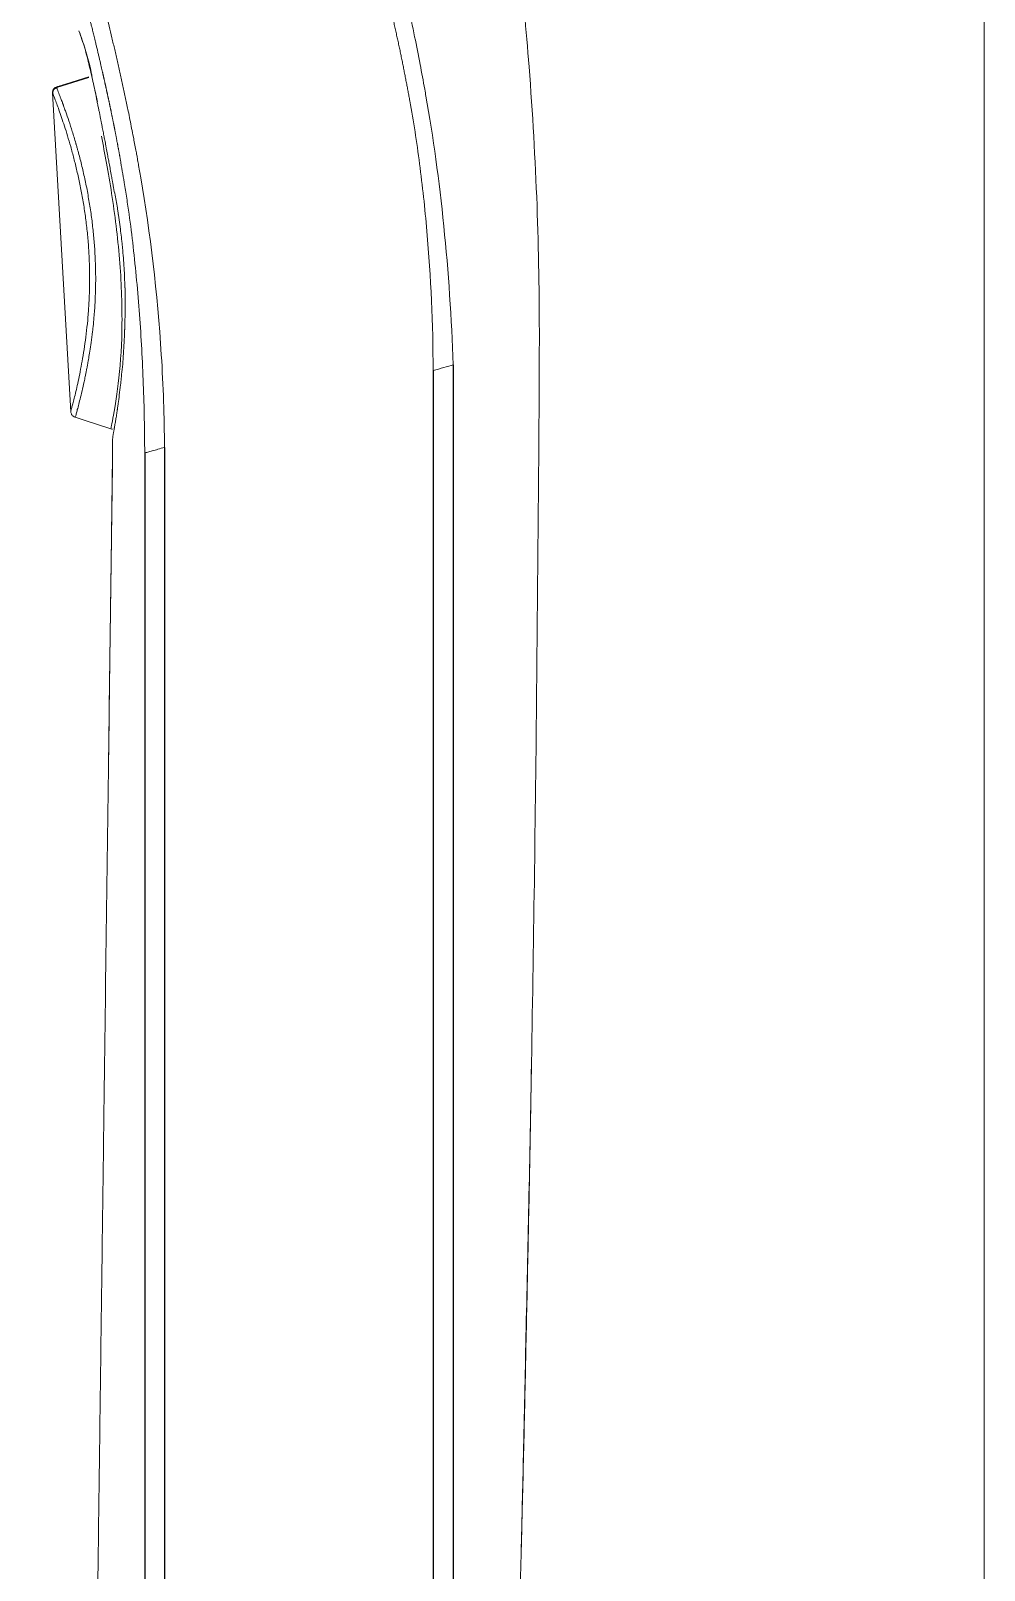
# Model space of a CAD drawing. Extents: x 6534 to 7663, y 0 to 827.
# Drawn here: x 7332 to 7397, y 370.2 to 475.1 of the extents above; entities that cross this region are included whole.
import ezdxf

# ---------------------------------------------------------------- set-up
doc = ezdxf.new("R2010")
doc.units = 0
doc.header["$LTSCALE"] = 30
doc.header["$MEASUREMENT"] = 0
doc.layers.get('0').update_dxf_attribs({"linetype": 'CONTINUOUS'})
doc.layers.add('1', color=7, linetype='CONTINUOUS')
doc.layers.add('치수선', color=7, linetype='CONTINUOUS', lineweight=20)

msp = doc.modelspace()

# ---------------------------------------------------------------- linework, layer by layer
at = {"ltscale": 0.5}
for p, q in [((7359.38, 451.97), (7359.38, 349.46)), ((7360.76, 452.37), (7360.76, 349.46)), ((7339.72, 446.35), (7339.72, 349.48)), ((7341.07, 446.74), (7341.07, 349.48))]:
    msp.add_line(p, q, dxfattribs=at)
at = {"layer": '1', "color": 7, "linetype": 'Continuous', "lineweight": 18}
for p, q in [((7333.72, 471.27), (7335.92, 471.96)), ((7334.32, 471.5), (7335.91, 472)), ((7333.44, 470.92), (7334.68, 449.17)), ((7334.98, 448.79), (7335.66, 448.57)), ((7335.66, 448.57), (7337.41, 448))]:
    msp.add_line(p, q, dxfattribs=at)
at = {"layer": '1', "color": 7, "linetype": 'Continuous', "lineweight": 13}
msp.add_line((7333.44, 470.91), (7333.44, 470.92), dxfattribs=at)
at = {"layer": '1', "color": 7, "linetype": 'Continuous', "lineweight": 18}
for points, knots in [([(7361.9, 502.74), (7362.16, 501.33), (7362.65, 498.58), (7363.31, 494.66), (7363.88, 490.89), (7364.39, 487.23), (7364.85, 483.63), (7365.26, 480.04), (7365.62, 476.42), (7365.83, 473.95), (7365.93, 472.69)], [0, 0, 0, 0, 0.125005, 0.250004, 0.375004, 0.500003, 0.625003, 0.750002, 0.875002, 1, 1, 1, 1]), ([(7335.24, 475.14), (7335.38, 474.72), (7335.53, 474.31), (7335.8, 473.47), (7335.91, 473.04), (7336.01, 472.61)], [0, 0, 0, 0, 0.5, 0.5, 1, 1, 1, 1]), ([(7335.24, 475.14), (7335.37, 474.75), (7335.51, 474.36), (7335.75, 473.57), (7335.85, 473.16), (7336.04, 472.35), (7336.13, 471.95), (7336.31, 471.14), (7336.4, 470.73), (7336.5, 470.33)], [0, 0, 0, 0, 0.25, 0.25, 0.5, 0.5, 0.75, 0.75, 1, 1, 1, 1]), ([(7336.13, 472.03), (7336.13, 472.03), (7336.13, 472.05), (7336.12, 472.1), (7336.1, 472.18), (7336.08, 472.28), (7336.06, 472.37), (7336.05, 472.44), (7336.04, 472.48), (7336.04, 472.5), (7336.03, 472.52), (7336.03, 472.54), (7336.03, 472.55), (7336.02, 472.57), (7336.02, 472.58), (7336.02, 472.59), (7336.02, 472.59), (7336.02, 472.6), (7336.02, 472.6), (7336.02, 472.61), (7336.02, 472.61), (7336.02, 472.61), (7336.01, 472.61)], [0, 0, 0, 0, 0.001472, 0.058233, 0.135685, 0.233828, 0.352663, 0.49219, 0.535463, 0.577659, 0.618778, 0.658819, 0.697784, 0.735671, 0.772481, 0.808213, 0.842869, 0.876447, 0.908949, 0.940375, 0.970725, 1, 1, 1, 1]), ([(7333.71, 471.31), (7333.67, 471.29), (7333.59, 471.26), (7333.5, 471.16), (7333.44, 471.04), (7333.44, 470.95), (7333.44, 470.91)], [0, 0, 0, 0, 0.242892, 0.500004, 0.757114, 1, 1, 1, 1]), ([(7333.44, 470.92), (7333.44, 470.94), (7333.44, 470.96), (7333.44, 471), (7333.44, 471.02), (7333.46, 471.06), (7333.46, 471.08), (7333.48, 471.12), (7333.49, 471.14), (7333.52, 471.18), (7333.53, 471.19), (7333.56, 471.22), (7333.58, 471.24), (7333.61, 471.26), (7333.63, 471.28), (7333.67, 471.29), (7333.69, 471.3), (7333.71, 471.31)], [0, 0, 0, 0, 0.125, 0.125, 0.25, 0.25, 0.375, 0.375, 0.5, 0.5, 0.625, 0.625, 0.75, 0.75, 0.875, 0.875, 1, 1, 1, 1]), ([(7333.44, 470.91), (7333.44, 470.91), (7333.44, 470.91), (7333.44, 470.9), (7333.45, 470.89), (7333.45, 470.88)], [0, 0, 0, 0, 0.112081, 0.556117, 1, 1, 1, 1]), ([(7334.98, 448.79), (7334.98, 448.79), (7334.99, 448.81), (7335.01, 448.87), (7335.02, 448.92), (7335.06, 449.05), (7335.08, 449.14), (7335.13, 449.34), (7335.17, 449.45), (7335.23, 449.72), (7335.27, 449.87), (7335.36, 450.2), (7335.4, 450.38), (7335.5, 450.78), (7335.54, 450.99), (7335.62, 451.34), (7335.64, 451.46), (7335.68, 451.64), (7335.7, 451.74), (7335.72, 451.85), (7335.74, 451.9), (7335.74, 451.93), (7335.75, 451.97), (7335.75, 452), (7335.77, 452.08), (7335.78, 452.13), (7335.81, 452.27), (7335.82, 452.36), (7335.86, 452.56), (7335.88, 452.69), (7335.93, 452.96), (7335.95, 453.12), (7336.01, 453.48), (7336.04, 453.68), (7336.1, 454.12), (7336.13, 454.37), (7336.18, 454.77), (7336.2, 454.91), (7336.22, 455.13), (7336.24, 455.32), (7336.24, 455.38), (7336.25, 455.45), (7336.28, 455.83), (7336.31, 456.14), (7336.34, 456.71), (7336.35, 456.98), (7336.37, 457.49), (7336.37, 457.72), (7336.38, 458.16), (7336.38, 458.35), (7336.37, 458.71), (7336.37, 458.87), (7336.36, 459.14), (7336.36, 459.25), (7336.35, 459.44), (7336.35, 459.52), (7336.34, 459.6), (7336.34, 459.62), (7336.34, 459.64), (7336.34, 459.65), (7336.34, 459.66), (7336.34, 459.67), (7336.34, 459.67), (7336.34, 459.67), (7336.34, 459.67), (7336.34, 459.67), (7336.33, 460), (7336.31, 460.33), (7336.25, 461), (7336.22, 461.33), (7336.15, 462.01), (7336.11, 462.35), (7336.01, 463.02), (7335.96, 463.36), (7335.87, 463.86), (7335.84, 464.03), (7335.78, 464.36), (7335.75, 464.53), (7335.65, 465.02), (7335.57, 465.34), (7335.43, 465.98), (7335.35, 466.29), (7335.23, 466.74), (7335.19, 466.89), (7335.13, 467.11), (7335.1, 467.22), (7335.06, 467.35), (7335.04, 467.41), (7335.03, 467.44), (7335.03, 467.46), (7335.03, 467.46), (7335.03, 467.47), (7335.03, 467.47), (7334.94, 467.75), (7334.86, 468.02), (7334.71, 468.53), (7334.63, 468.77), (7334.48, 469.22), (7334.41, 469.43), (7334.3, 469.72), (7334.27, 469.81), (7334.22, 469.95), (7334.21, 469.99), (7334.18, 470.05), (7334.17, 470.09), (7334.16, 470.12), (7334.15, 470.14), (7334.15, 470.15), (7334.15, 470.15), (7334.15, 470.15), (7334.15, 470.16), (7334.15, 470.16), (7334.15, 470.16), (7334.15, 470.16), (7334.15, 470.16), (7334.15, 470.16), (7334.15, 470.16), (7334.14, 470.17), (7334.14, 470.19), (7334.11, 470.24), (7334.1, 470.28), (7334.07, 470.36), (7334.05, 470.4), (7334.01, 470.51), (7333.99, 470.56), (7333.94, 470.68), (7333.92, 470.75), (7333.87, 470.87), (7333.85, 470.93), (7333.8, 471.05), (7333.78, 471.11), (7333.75, 471.18), (7333.75, 471.2), (7333.73, 471.24), (7333.73, 471.26), (7333.72, 471.27)], [0, 0, 0, 0, 0.000008, 0.000008, 0.000015, 0.000015, 0.000023, 0.000023, 0.000031, 0.000031, 0.000038, 0.000038, 0.000046, 0.000046, 0.000053, 0.000053, 0.000057, 0.000057, 0.000059, 0.000059, 0.000061, 0.000061, 0.000061, 0.000065, 0.000065, 0.000069, 0.000069, 0.000072, 0.000072, 0.000076, 0.000076, 0.00008, 0.00008, 0.000084, 0.000084, 0.000088, 0.000088, 0.00009, 0.00009, 0.00009, 0.000091, 0.000091, 0.000091, 0.000095, 0.000095, 0.000099, 0.000099, 0.000103, 0.000103, 0.000107, 0.000107, 0.000111, 0.000111, 0.000114, 0.000114, 0.000118, 0.000118, 0.00012, 0.00012, 0.00012, 0.000122, 0.000122, 0.000122, 0.00013, 0.00013, 0.000137, 0.000137, 0.062629, 0.062629, 0.12512, 0.12512, 0.187612, 0.187612, 0.250103, 0.250103, 0.281349, 0.281349, 0.312594, 0.312594, 0.375086, 0.375086, 0.437577, 0.437577, 0.468823, 0.468823, 0.484446, 0.492257, 0.496163, 0.498116, 0.499092, 0.49958, 0.49958, 0.500069, 0.500069, 0.56256, 0.56256, 0.625051, 0.625051, 0.687543, 0.687543, 0.718789, 0.718789, 0.734411, 0.734411, 0.742223, 0.746129, 0.748081, 0.749058, 0.749546, 0.74979, 0.749912, 0.749973, 0.750004, 0.750019, 0.750027, 0.750027, 0.750034, 0.750034, 0.78128, 0.78128, 0.812526, 0.812526, 0.843771, 0.843771, 0.875017, 0.875017, 0.906263, 0.906263, 0.937509, 0.937509, 0.968754, 0.968754, 0.984377, 0.984377, 1, 1, 1, 1]), ([(7337.55, 464.72), (7337.55, 464.74), (7337.54, 464.78), (7337.53, 464.85), (7337.51, 464.93), (7337.5, 465.01), (7337.48, 465.11), (7337.46, 465.21), (7337.44, 465.31), (7337.42, 465.43), (7337.39, 465.59), (7337.36, 465.78), (7337.32, 465.99), (7337.28, 466.18), (7337.24, 466.42), (7337.18, 466.74), (7337.11, 467.09), (7337.06, 467.37), (7337.02, 467.58), (7336.98, 467.76), (7336.94, 467.99), (7336.88, 468.28), (7336.82, 468.6), (7336.77, 468.87), (7336.73, 469.09), (7336.69, 469.26), (7336.67, 469.39), (7336.65, 469.49), (7336.63, 469.59), (7336.6, 469.71), (7336.58, 469.84), (7336.55, 469.97), (7336.52, 470.11), (7336.49, 470.26), (7336.46, 470.41), (7336.43, 470.56), (7336.4, 470.7), (7336.38, 470.84), (7336.35, 470.96), (7336.34, 471.03), (7336.33, 471.06)], [0, 0, 0, 0, 0.007545, 0.016124, 0.025736, 0.036382, 0.048062, 0.060776, 0.074525, 0.089308, 0.105127, 0.13601, 0.163897, 0.188786, 0.210676, 0.259732, 0.319176, 0.352652, 0.382425, 0.408496, 0.430865, 0.483973, 0.542135, 0.577874, 0.613618, 0.649365, 0.663793, 0.680362, 0.699073, 0.719923, 0.742915, 0.768046, 0.795316, 0.824725, 0.856271, 0.88661, 0.916922, 0.947208, 0.977468, 1, 1, 1, 1]), ([(7337.57, 464.58), (7337.6, 464.41), (7337.64, 464.24), (7337.71, 463.9), (7337.74, 463.74), (7337.8, 463.4), (7337.83, 463.24), (7337.87, 462.99), (7337.89, 462.87), (7337.91, 462.72), (7337.92, 462.65), (7337.92, 462.61), (7337.93, 462.6), (7337.93, 462.59), (7337.93, 462.58), (7337.93, 462.58), (7337.93, 462.58), (7337.93, 462.58), (7337.93, 462.58), (7337.93, 462.58), (7337.93, 462.58), (7338, 462.13), (7338.05, 461.71), (7338.12, 461.15), (7338.14, 460.97), (7338.17, 460.72), (7338.18, 460.6), (7338.2, 460.47), (7338.2, 460.4), (7338.21, 460.37), (7338.21, 460.35), (7338.21, 460.34), (7338.21, 460.34), (7338.21, 460.34), (7338.21, 460.34), (7338.21, 460.34), (7338.21, 460.34), (7338.21, 460.34), (7338.21, 460.34), (7338.25, 459.88), (7338.29, 459.43), (7338.33, 458.74), (7338.34, 458.52), (7338.35, 458.17), (7338.36, 458), (7338.37, 457.81), (7338.37, 457.71), (7338.37, 457.66), (7338.37, 457.63), (7338.37, 457.62), (7338.37, 457.61), (7338.38, 457.61), (7338.38, 457.38), (7338.39, 457.16), (7338.39, 456.69), (7338.39, 456.45), (7338.39, 455.96), (7338.38, 455.71), (7338.37, 455.33), (7338.37, 455.2), (7338.36, 455.01), (7338.36, 454.91), (7338.36, 454.8), (7338.35, 454.74), (7338.35, 454.71), (7338.35, 454.69), (7338.35, 454.69), (7338.35, 454.68), (7338.35, 454.68), (7338.34, 454.41), (7338.33, 454.15), (7338.3, 453.63), (7338.29, 453.38), (7338.25, 452.88), (7338.24, 452.64), (7338.2, 452.17), (7338.17, 451.94), (7338.14, 451.6), (7338.13, 451.49), (7338.11, 451.37), (7338.11, 451.35), (7338.11, 451.33), (7338.11, 451.33), (7338.11, 451.33), (7338.11, 451.33), (7338.11, 451.33), (7338.11, 451.33), (7338.11, 451.32), (7338.11, 451.31), (7338.1, 451.27), (7338.09, 451.16), (7338.08, 451.07), (7338.05, 450.77), (7338.02, 450.54), (7337.96, 450.11), (7337.94, 449.91), (7337.9, 449.63), (7337.89, 449.54), (7337.87, 449.42), (7337.86, 449.35), (7337.85, 449.28), (7337.85, 449.25), (7337.84, 449.23), (7337.84, 449.22), (7337.84, 449.22), (7337.84, 449.22), (7337.84, 449.22), (7337.84, 449.22), (7337.84, 449.21), (7337.84, 449.21), (7337.84, 449.21), (7337.83, 449.1), (7337.81, 448.98), (7337.77, 448.76), (7337.75, 448.65), (7337.72, 448.44), (7337.7, 448.33), (7337.67, 448.18), (7337.66, 448.13), (7337.65, 448.06), (7337.64, 448.02), (7337.63, 447.98), (7337.63, 447.96), (7337.63, 447.95), (7337.63, 447.95), (7337.63, 447.94), (7337.63, 447.94), (7337.63, 447.94), (7337.63, 447.94), (7337.63, 447.94), (7337.63, 447.94), (7337.61, 447.86), (7337.6, 447.79), (7337.58, 447.66), (7337.57, 447.61), (7337.56, 447.53), (7337.55, 447.5), (7337.54, 447.46), (7337.54, 447.45), (7337.54, 447.45)], [0, 0, 0, 0, 0.03125, 0.03125, 0.0625, 0.0625, 0.09375, 0.09375, 0.109375, 0.117188, 0.121094, 0.123047, 0.124023, 0.124512, 0.124756, 0.124878, 0.124939, 0.124969, 0.124985, 0.124985, 0.125, 0.125, 0.1875, 0.1875, 0.21875, 0.21875, 0.234375, 0.242187, 0.246094, 0.248047, 0.249023, 0.249512, 0.249756, 0.249878, 0.249939, 0.249969, 0.249985, 0.249985, 0.25, 0.25, 0.3125, 0.3125, 0.34375, 0.34375, 0.359375, 0.367188, 0.371094, 0.373047, 0.374023, 0.374512, 0.374512, 0.375, 0.375, 0.40625, 0.40625, 0.4375, 0.4375, 0.46875, 0.46875, 0.484375, 0.484375, 0.492188, 0.496094, 0.498047, 0.499023, 0.499512, 0.499756, 0.499756, 0.5, 0.5, 0.53125, 0.53125, 0.5625, 0.5625, 0.59375, 0.59375, 0.625, 0.625, 0.640625, 0.640625, 0.642578, 0.642822, 0.642853, 0.642853, 0.642883, 0.642883, 0.642944, 0.643066, 0.643555, 0.644531, 0.648438, 0.65625, 0.65625, 0.6875, 0.6875, 0.71875, 0.71875, 0.734375, 0.734375, 0.742188, 0.746094, 0.748047, 0.749023, 0.749512, 0.749756, 0.749878, 0.749939, 0.749969, 0.749985, 0.749985, 0.75, 0.75, 0.78125, 0.78125, 0.8125, 0.8125, 0.84375, 0.84375, 0.859375, 0.859375, 0.867188, 0.871094, 0.873047, 0.874023, 0.874512, 0.874756, 0.874878, 0.874939, 0.874969, 0.874969, 0.875, 0.875, 0.90625, 0.90625, 0.9375, 0.9375, 0.96875, 0.96875, 1, 1, 1, 1]), ([(7366.63, 454.05), (7366.62, 449.67), (7366.54, 440.91), (7366.43, 427.77), (7366.26, 414.63), (7366.08, 403.69), (7365.92, 394.93), (7365.78, 388.36), (7365.64, 381.8), (7365.49, 375.23), (7365.32, 368.66), (7365.09, 360.07), (7364.9, 353.67), (7364.78, 349.45)], [0, 0, 0, 0, 0.12558, 0.25116, 0.376739, 0.502319, 0.565109, 0.627899, 0.690689, 0.753479, 0.816268, 0.879058, 1, 1, 1, 1]), ([(7334.68, 449.18), (7334.68, 449.14), (7334.7, 449.07), (7334.74, 448.98), (7334.78, 448.92), (7334.84, 448.86), (7334.91, 448.82), (7334.96, 448.8), (7334.98, 448.79)], [0, 0, 0, 0, 0.222034, 0.38482, 0.547605, 0.71039, 0.873175, 1, 1, 1, 1]), ([(7339.72, 446.35), (7339.75, 446.36), (7339.8, 446.38), (7339.96, 446.42), (7340.34, 446.53), (7340.75, 446.65), (7341.07, 446.74)], [0, 0, 0, 0, 0.124999, 0.249999, 0.499998, 1, 1, 1, 1]), ([(7337.52, 445.72), (7337.5, 444.13), (7337.42, 438.15), (7337.29, 427.8), (7337.11, 414.66), (7336.97, 403.72), (7336.86, 394.96), (7336.77, 388.39), (7336.69, 381.82), (7336.6, 375.26), (7336.52, 368.69), (7336.4, 360.1), (7336.32, 353.7), (7336.27, 349.49)], [0, 0, 0, 0, 0.049777, 0.186275, 0.322772, 0.45927, 0.527518, 0.595767, 0.664016, 0.732265, 0.800513, 0.868762, 1, 1, 1, 1]), ([(7365.39, 371.35), (7365.44, 373.59), (7365.56, 378.5), (7365.72, 386.44), (7365.92, 395.39), (7366.04, 401.64), (7366.1, 404.9)], [0, 0, 0, 0, 0.200722, 0.44067, 0.708193, 1, 1, 1, 1])]:
    msp.add_open_spline(points, degree=3, knots=knots, dxfattribs=at)
at = {"layer": '1', "color": 7, "linetype": 'Continuous', "lineweight": 13}
for points, knots in [([(7351.49, 495.6), (7351.49, 495.59), (7351.5, 495.56), (7351.51, 495.52), (7351.52, 495.48), (7351.54, 495.44), (7351.55, 495.39), (7351.57, 495.34), (7351.58, 495.28), (7351.6, 495.23), (7351.62, 495.17), (7351.63, 495.11), (7351.65, 495.04), (7351.67, 494.97), (7351.7, 494.9), (7351.72, 494.83), (7351.74, 494.76), (7351.77, 494.68), (7351.8, 494.57), (7351.84, 494.43), (7351.89, 494.27), (7351.94, 494.12), (7351.98, 493.97), (7352.03, 493.82), (7352.07, 493.68), (7352.11, 493.54), (7352.15, 493.41), (7352.19, 493.28), (7352.24, 493.12), (7352.3, 492.93), (7352.36, 492.72), (7352.42, 492.51), (7352.48, 492.32), (7352.53, 492.13), (7352.58, 491.96), (7352.63, 491.79), (7352.68, 491.62), (7352.72, 491.47), (7352.76, 491.33), (7352.79, 491.19), (7352.83, 491.06), (7352.86, 490.94), (7352.9, 490.79), (7352.95, 490.6), (7353.01, 490.37), (7353.07, 490.15), (7353.13, 489.93), (7353.19, 489.71), (7353.24, 489.5), (7353.3, 489.29), (7353.35, 489.09), (7353.41, 488.89), (7353.46, 488.7), (7353.51, 488.5), (7353.56, 488.32), (7353.61, 488.13), (7353.66, 487.95), (7353.7, 487.77), (7353.75, 487.6), (7353.79, 487.43), (7353.84, 487.27), (7353.88, 487.11), (7353.92, 486.95), (7353.96, 486.8), (7354, 486.65), (7354.04, 486.5), (7354.07, 486.36), (7354.11, 486.23), (7354.14, 486.1), (7354.18, 485.97), (7354.21, 485.85), (7354.24, 485.73), (7354.27, 485.61), (7354.3, 485.5), (7354.32, 485.4), (7354.35, 485.3), (7354.38, 485.2), (7354.41, 485.09), (7354.45, 484.91), (7354.53, 484.6), (7354.65, 484.14), (7354.81, 483.52), (7355.02, 482.74), (7355.26, 481.78), (7355.45, 481.02), (7355.58, 480.51), (7355.63, 480.31), (7355.67, 480.12), (7355.72, 479.93), (7355.77, 479.74), (7355.82, 479.55), (7355.86, 479.36), (7355.91, 479.17), (7355.95, 478.98), (7356, 478.79), (7356.04, 478.6), (7356.09, 478.42), (7356.13, 478.23), (7356.18, 478.04), (7356.22, 477.86), (7356.26, 477.67), (7356.31, 477.48), (7356.35, 477.3), (7356.39, 477.11), (7356.43, 476.93), (7356.48, 476.75), (7356.52, 476.56), (7356.56, 476.38), (7356.6, 476.2), (7356.64, 476.02), (7356.68, 475.84), (7356.72, 475.66), (7356.76, 475.48), (7356.8, 475.3), (7356.84, 475.12), (7356.88, 474.94), (7356.92, 474.76), (7356.96, 474.59), (7357, 474.41), (7357.03, 474.23), (7357.07, 474.06), (7357.11, 473.88), (7357.15, 473.71), (7357.18, 473.54), (7357.22, 473.36), (7357.25, 473.19), (7357.29, 473.02), (7357.32, 472.85), (7357.36, 472.68), (7357.39, 472.51), (7357.42, 472.34), (7357.46, 472.17), (7357.49, 472), (7357.52, 471.84), (7357.55, 471.67), (7357.59, 471.5), (7357.62, 471.34), (7357.65, 471.18), (7357.68, 471.01), (7357.71, 470.85), (7357.74, 470.69), (7357.77, 470.53), (7357.79, 470.42), (7357.8, 470.36)], [0, 0, 0, 0, 0.001554, 0.003231, 0.00503, 0.006952, 0.008997, 0.011165, 0.013456, 0.015873, 0.018415, 0.021083, 0.023876, 0.026794, 0.029836, 0.033002, 0.036292, 0.039706, 0.043245, 0.050482, 0.057536, 0.064407, 0.071094, 0.077597, 0.083917, 0.090054, 0.09601, 0.101785, 0.107378, 0.117501, 0.127187, 0.136439, 0.145274, 0.153704, 0.16174, 0.169392, 0.176666, 0.183558, 0.190067, 0.19619, 0.201926, 0.207273, 0.212232, 0.222504, 0.232584, 0.242472, 0.252168, 0.261672, 0.270984, 0.280103, 0.28903, 0.297763, 0.306302, 0.314647, 0.322799, 0.330761, 0.338532, 0.346114, 0.353508, 0.360712, 0.367728, 0.374554, 0.38119, 0.387637, 0.393894, 0.399962, 0.405839, 0.411528, 0.417026, 0.422336, 0.427456, 0.432387, 0.437129, 0.441682, 0.446046, 0.450221, 0.454207, 0.458004, 0.464137, 0.476602, 0.495394, 0.520505, 0.551927, 0.589654, 0.633664, 0.641065, 0.648427, 0.655751, 0.663036, 0.670284, 0.677493, 0.684664, 0.691797, 0.698891, 0.705948, 0.712967, 0.719948, 0.726891, 0.733796, 0.740663, 0.747492, 0.754283, 0.761036, 0.767751, 0.774428, 0.781067, 0.787668, 0.794231, 0.800756, 0.807243, 0.813692, 0.820103, 0.826476, 0.832811, 0.839107, 0.845366, 0.851586, 0.857768, 0.863911, 0.870017, 0.876084, 0.882114, 0.888105, 0.894058, 0.899974, 0.905851, 0.911691, 0.917494, 0.923259, 0.928986, 0.934676, 0.940328, 0.945943, 0.95152, 0.95706, 0.962561, 0.968025, 0.97345, 0.978837, 0.984186, 0.989496, 0.994767, 1, 1, 1, 1]), ([(7358.9, 470.68), (7358.87, 470.84), (7358.74, 471.57), (7358.49, 472.94), (7358.11, 474.84), (7357.66, 476.93), (7357.17, 479.13), (7356.67, 481.25), (7356.2, 483.13), (7355.79, 484.75), (7355.41, 486.15), (7355.08, 487.39), (7354.78, 488.48), (7354.51, 489.45), (7354.26, 490.31), (7354.04, 491.1), (7353.84, 491.81), (7353.66, 492.46), (7353.49, 493.06), (7353.33, 493.59), (7353.18, 494.08), (7353.05, 494.53), (7352.93, 494.94), (7352.82, 495.32), (7352.72, 495.67), (7352.63, 495.99), (7352.57, 496.22), (7352.53, 496.34), (7352.53, 496.36)], [0, 0, 0, 0, 0.015195, 0.070815, 0.134255, 0.206919, 0.289348, 0.371293, 0.443557, 0.50735, 0.5641, 0.614968, 0.660809, 0.70229, 0.739938, 0.774201, 0.805449, 0.833938, 0.85984, 0.883322, 0.904597, 0.923926, 0.941528, 0.957551, 0.972076, 0.985248, 0.997178, 1, 1, 1, 1]), ([(7338.06, 466.35), (7338.06, 466.38), (7338.05, 466.44), (7338.03, 466.52), (7338.02, 466.61), (7338, 466.69), (7337.99, 466.78), (7337.97, 466.86), (7337.96, 466.95), (7337.94, 467.03), (7337.93, 467.11), (7337.91, 467.19), (7337.89, 467.28), (7337.88, 467.36), (7337.86, 467.44), (7337.85, 467.52), (7337.83, 467.6), (7337.82, 467.68), (7337.8, 467.76), (7337.79, 467.84), (7337.77, 467.92), (7337.76, 468), (7337.74, 468.08), (7337.73, 468.16), (7337.71, 468.23), (7337.7, 468.31), (7337.68, 468.39), (7337.67, 468.46), (7337.65, 468.54), (7337.64, 468.62), (7337.62, 468.69), (7337.61, 468.77), (7337.59, 468.84), (7337.58, 468.91), (7337.56, 468.99), (7337.55, 469.06), (7337.53, 469.14), (7337.52, 469.21), (7337.5, 469.28), (7337.49, 469.35), (7337.47, 469.42), (7337.46, 469.49), (7337.44, 469.57), (7337.43, 469.64), (7337.42, 469.71), (7337.4, 469.78), (7337.39, 469.84), (7337.37, 469.91), (7337.36, 469.98), (7337.34, 470.05), (7337.33, 470.12), (7337.32, 470.19), (7337.3, 470.25), (7337.29, 470.32), (7337.27, 470.39), (7337.26, 470.45), (7337.24, 470.52), (7337.23, 470.58), (7337.22, 470.65), (7337.2, 470.71), (7337.19, 470.78), (7337.18, 470.84), (7337.16, 470.9), (7337.15, 470.97), (7337.13, 471.03), (7337.12, 471.09), (7337.11, 471.15), (7337.09, 471.22), (7337.08, 471.28), (7337.07, 471.34), (7337.05, 471.4), (7337.04, 471.46), (7337.03, 471.52), (7337.01, 471.58), (7337, 471.64), (7336.99, 471.7), (7336.97, 471.76), (7336.96, 471.82), (7336.95, 471.87), (7336.93, 471.93), (7336.92, 471.99), (7336.91, 472.05), (7336.9, 472.1), (7336.88, 472.16), (7336.87, 472.22), (7336.86, 472.27), (7336.84, 472.37), (7336.8, 472.51), (7336.76, 472.71), (7336.71, 472.91), (7336.66, 473.13), (7336.61, 473.36), (7336.55, 473.6), (7336.49, 473.85), (7336.43, 474.11), (7336.35, 474.41), (7336.27, 474.74), (7336.19, 475.09), (7336.12, 475.39), (7336.05, 475.65), (7336, 475.87), (7335.95, 476.06), (7335.9, 476.24), (7335.86, 476.42), (7335.81, 476.6), (7335.76, 476.78), (7335.71, 476.97), (7335.66, 477.17), (7335.61, 477.37), (7335.56, 477.57), (7335.5, 477.78), (7335.45, 477.97), (7335.4, 478.15), (7335.36, 478.32), (7335.31, 478.48), (7335.27, 478.64), (7335.23, 478.79), (7335.19, 478.94), (7335.14, 479.11), (7335.09, 479.29), (7335.03, 479.51), (7334.97, 479.74), (7334.9, 480), (7334.82, 480.27), (7334.75, 480.53), (7334.69, 480.76), (7334.63, 480.96), (7334.58, 481.15), (7334.53, 481.33), (7334.48, 481.51), (7334.43, 481.67), (7334.39, 481.83), (7334.34, 481.99), (7334.29, 482.16), (7334.25, 482.34), (7334.2, 482.5), (7334.15, 482.66), (7334.11, 482.82), (7334.07, 482.96), (7334.03, 483.1), (7333.99, 483.23), (7333.96, 483.35), (7333.92, 483.47), (7333.89, 483.58), (7333.87, 483.68), (7333.84, 483.77), (7333.82, 483.85), (7333.79, 483.93), (7333.77, 484), (7333.76, 484.06), (7333.74, 484.11), (7333.73, 484.16), (7333.71, 484.21), (7333.7, 484.26), (7333.69, 484.31), (7333.67, 484.36), (7333.66, 484.41), (7333.65, 484.46), (7333.63, 484.51), (7333.62, 484.56), (7333.61, 484.6), (7333.59, 484.65), (7333.58, 484.7), (7333.57, 484.75), (7333.55, 484.8), (7333.54, 484.85), (7333.52, 484.9), (7333.51, 484.95), (7333.5, 485), (7333.48, 485.05), (7333.47, 485.1), (7333.46, 485.15), (7333.44, 485.2), (7333.43, 485.25), (7333.42, 485.29), (7333.4, 485.34), (7333.39, 485.39), (7333.37, 485.44), (7333.36, 485.49), (7333.35, 485.54), (7333.33, 485.59), (7333.32, 485.64), (7333.31, 485.69), (7333.29, 485.74), (7333.28, 485.78), (7333.27, 485.81), (7333.26, 485.84), (7333.25, 485.88), (7333.24, 485.94), (7333.21, 486.02), (7333.18, 486.14), (7333.14, 486.28), (7333.09, 486.47), (7333.03, 486.66), (7332.97, 486.87), (7332.91, 487.1), (7332.85, 487.3), (7332.8, 487.48), (7332.76, 487.63), (7332.72, 487.77), (7332.68, 487.92), (7332.64, 488.06), (7332.59, 488.21), (7332.55, 488.36), (7332.51, 488.51), (7332.47, 488.66), (7332.43, 488.8), (7332.39, 488.95), (7332.34, 489.1), (7332.3, 489.25), (7332.26, 489.4), (7332.22, 489.56), (7332.17, 489.71), (7332.13, 489.86), (7332.09, 490.02), (7332.04, 490.17), (7332, 490.33), (7331.97, 490.43), (7331.95, 490.48)], [0, 0, 0, 0, 0.002892, 0.005774, 0.008648, 0.011512, 0.014366, 0.017212, 0.020048, 0.022875, 0.025693, 0.028501, 0.0313, 0.034089, 0.036869, 0.039639, 0.0424, 0.045151, 0.047893, 0.050624, 0.053347, 0.056059, 0.058762, 0.061455, 0.064139, 0.066812, 0.069476, 0.07213, 0.074774, 0.077409, 0.080033, 0.082648, 0.085252, 0.087847, 0.090432, 0.093006, 0.095571, 0.098126, 0.10067, 0.103205, 0.10573, 0.108244, 0.110748, 0.113243, 0.115727, 0.118201, 0.120664, 0.123118, 0.125561, 0.127994, 0.130417, 0.13283, 0.135233, 0.137625, 0.140007, 0.142379, 0.14474, 0.147091, 0.149433, 0.151764, 0.154084, 0.156395, 0.158696, 0.160987, 0.163267, 0.165538, 0.167798, 0.170048, 0.172289, 0.174519, 0.17674, 0.17895, 0.181151, 0.183341, 0.185522, 0.187693, 0.189854, 0.192004, 0.194145, 0.196277, 0.198398, 0.200509, 0.202611, 0.204702, 0.206784, 0.208856, 0.210918, 0.217725, 0.22497, 0.232658, 0.240793, 0.249384, 0.258436, 0.267959, 0.27796, 0.28845, 0.303519, 0.317087, 0.329118, 0.339581, 0.348445, 0.355686, 0.362659, 0.369819, 0.37717, 0.384716, 0.39246, 0.400405, 0.408557, 0.416918, 0.425493, 0.434284, 0.441311, 0.448217, 0.454998, 0.461654, 0.468182, 0.474579, 0.480845, 0.489267, 0.498533, 0.508659, 0.519662, 0.531561, 0.544376, 0.55334, 0.561998, 0.570344, 0.578371, 0.586073, 0.593445, 0.600481, 0.607176, 0.615315, 0.623146, 0.630665, 0.637867, 0.644749, 0.651308, 0.657538, 0.663439, 0.669006, 0.674238, 0.679131, 0.683685, 0.687896, 0.691764, 0.695286, 0.698461, 0.701288, 0.703766, 0.705893, 0.708161, 0.710431, 0.712704, 0.714981, 0.71726, 0.719543, 0.721828, 0.724116, 0.726408, 0.728702, 0.730999, 0.7333, 0.735603, 0.737909, 0.740219, 0.742531, 0.744845, 0.747163, 0.749484, 0.751807, 0.754134, 0.756463, 0.758795, 0.761129, 0.763466, 0.765806, 0.768149, 0.770495, 0.772843, 0.775193, 0.777547, 0.779903, 0.782261, 0.782943, 0.784319, 0.786391, 0.789159, 0.792626, 0.796791, 0.80637, 0.813128, 0.822842, 0.833077, 0.843835, 0.855117, 0.861963, 0.868814, 0.875669, 0.882529, 0.889394, 0.896263, 0.903138, 0.910017, 0.916902, 0.923792, 0.930688, 0.93759, 0.944498, 0.951411, 0.958331, 0.965258, 0.972192, 0.979133, 0.986081, 0.993036, 1, 1, 1, 1]), ([(7339.29, 466.08), (7339.28, 466.11), (7339.27, 466.17), (7339.25, 466.27), (7339.23, 466.39), (7339.21, 466.52), (7339.18, 466.66), (7339.15, 466.83), (7339.1, 467.09), (7339.03, 467.45), (7338.94, 467.95), (7338.83, 468.49), (7338.72, 469.08), (7338.58, 469.76), (7338.42, 470.53), (7338.27, 471.24), (7338.15, 471.8), (7338.05, 472.22), (7337.96, 472.63), (7337.87, 473.05), (7337.77, 473.46), (7337.68, 473.86), (7337.58, 474.26), (7337.45, 474.8), (7337.29, 475.46), (7337.15, 476.04), (7337.02, 476.53), (7336.89, 477.04), (7336.72, 477.66), (7336.51, 478.44), (7336.34, 479.1), (7336.16, 479.75), (7336.03, 480.22), (7335.91, 480.66), (7335.79, 481.07), (7335.68, 481.47), (7335.58, 481.84), (7335.48, 482.19), (7335.38, 482.52), (7335.3, 482.82), (7335.21, 483.11), (7335.13, 483.38), (7335.06, 483.62), (7335, 483.84), (7334.94, 484.04), (7334.89, 484.22), (7334.85, 484.38), (7334.81, 484.52), (7334.78, 484.64), (7334.75, 484.74), (7334.73, 484.83), (7334.71, 484.89), (7334.66, 485.08), (7334.57, 485.39), (7334.45, 485.81), (7334.35, 486.18), (7334.26, 486.51), (7334.18, 486.8), (7334.12, 487.04), (7334.06, 487.24), (7334.02, 487.4), (7333.99, 487.52), (7333.93, 487.74), (7333.85, 488.03), (7333.76, 488.4), (7333.68, 488.67), (7333.63, 488.85), (7333.59, 488.99), (7333.56, 489.12), (7333.52, 489.27), (7333.47, 489.43), (7333.43, 489.58), (7333.38, 489.74), (7333.34, 489.9), (7333.29, 490.06), (7333.25, 490.21), (7333.21, 490.32), (7333.2, 490.37)], [0, 0, 0, 0, 0.002832, 0.006193, 0.010085, 0.014507, 0.019459, 0.024941, 0.030954, 0.046893, 0.061924, 0.08258, 0.103246, 0.123922, 0.154956, 0.186008, 0.201542, 0.217081, 0.232625, 0.248175, 0.263731, 0.279292, 0.294859, 0.310431, 0.341593, 0.372778, 0.379712, 0.400516, 0.435205, 0.455261, 0.497702, 0.518301, 0.538026, 0.556876, 0.574844, 0.591922, 0.60811, 0.623432, 0.637917, 0.651562, 0.664351, 0.676161, 0.686977, 0.696872, 0.705869, 0.714003, 0.721326, 0.727829, 0.733489, 0.738287, 0.742211, 0.745255, 0.747415, 0.768962, 0.788434, 0.80586, 0.821305, 0.834794, 0.84633, 0.855908, 0.863519, 0.869156, 0.872812, 0.894192, 0.911278, 0.924005, 0.932339, 0.936266, 0.943351, 0.950437, 0.957523, 0.964609, 0.971693, 0.978774, 0.985852, 0.992928, 1, 1, 1, 1]), ([(7333.45, 470.88), (7333.46, 470.85), (7333.48, 470.8), (7333.53, 470.68), (7333.56, 470.6), (7333.63, 470.41), (7333.67, 470.3), (7333.77, 470.04), (7333.82, 469.9), (7333.93, 469.59), (7333.99, 469.42), (7334.11, 469.05), (7334.18, 468.85), (7334.32, 468.43), (7334.39, 468.21), (7334.53, 467.74), (7334.6, 467.5), (7334.75, 466.99), (7334.82, 466.72), (7334.96, 466.17), (7335.03, 465.88), (7335.17, 465.29), (7335.24, 464.99), (7335.37, 464.37), (7335.43, 464.06), (7335.54, 463.41), (7335.59, 463.08), (7335.69, 462.42), (7335.73, 462.08), (7335.81, 461.4), (7335.84, 461.06), (7335.9, 460.37), (7335.92, 460.02), (7335.95, 459.33), (7335.96, 458.98), (7335.97, 458.29), (7335.96, 457.95), (7335.95, 457.27), (7335.94, 456.94), (7335.9, 456.28), (7335.88, 455.96), (7335.8, 455.01), (7335.73, 454.4), (7335.57, 453.26), (7335.48, 452.73), (7335.34, 452.01), (7335.3, 451.78), (7335.21, 451.35), (7335.16, 451.14), (7335.08, 450.76), (7335.04, 450.59), (7334.96, 450.26), (7334.92, 450.12), (7334.86, 449.85), (7334.83, 449.74), (7334.77, 449.54), (7334.75, 449.46), (7334.72, 449.32), (7334.7, 449.27), (7334.68, 449.2), (7334.68, 449.18), (7334.68, 449.18)], [0, 0, 0, 0, 0.031253, 0.031253, 0.062505, 0.062505, 0.093758, 0.093758, 0.125011, 0.125011, 0.156263, 0.156263, 0.187516, 0.187516, 0.218769, 0.218769, 0.250021, 0.250021, 0.281274, 0.281274, 0.312527, 0.312527, 0.343779, 0.343779, 0.375032, 0.375032, 0.406284, 0.406284, 0.437537, 0.437537, 0.46879, 0.46879, 0.500042, 0.500042, 0.531295, 0.531295, 0.562548, 0.562548, 0.5938, 0.5938, 0.625053, 0.625053, 0.687558, 0.687558, 0.750064, 0.750064, 0.781316, 0.781316, 0.812569, 0.812569, 0.843822, 0.843822, 0.875074, 0.875074, 0.906327, 0.906327, 0.93758, 0.93758, 0.968832, 0.968832, 1, 1, 1, 1]), ([(7357.8, 470.36), (7358.05, 469), (7358.49, 466.12), (7359.16, 459.97), (7359.39, 455.13), (7359.38, 451.97)], [0, 0, 0, 0, 0.249984, 0.499989, 1, 1, 1, 1]), ([(7336.77, 467.95), (7336.77, 467.95), (7337, 466.81), (7337.49, 464.15), (7338.07, 459.58), (7338.24, 455.09), (7338, 451.3), (7337.56, 448.66), (7337.41, 448), (7337.41, 448)], [0, 0, 0, 0, 0.000091, 0.168027, 0.335964, 0.501974, 0.667983, 0.833993, 1, 1, 1, 1]), ([(7339.45, 465.12), (7340.09, 461.39), (7340.84, 455.17), (7341.06, 448.82), (7341.07, 446.74)], [0, 0, 0, 0, 0.666675, 1, 1, 1, 1]), ([(7338.33, 464.8), (7338.36, 464.62), (7338.42, 464.27), (7338.52, 463.55), (7338.71, 462.29), (7338.94, 460.43), (7339.18, 458.13), (7339.44, 455.02), (7339.65, 451.05), (7339.72, 447.9), (7339.72, 446.35)], [0, 0, 0, 0, 0.031249, 0.062499, 0.124999, 0.249999, 0.374999, 0.499999, 0.75, 1, 1, 1, 1])]:
    msp.add_open_spline(points, degree=3, knots=knots, dxfattribs=at)
at = {"layer": '1', "color": 7, "linetype": 'Continuous', "lineweight": 18}
for points, degree in [([(7366.47, 463.24), (7366.35, 466.39), (7366.17, 469.54), (7365.93, 472.69)], 3), ([(7334.32, 471.5), (7333.69, 471.3)], 1), ([(7366.63, 454.05), (7366.63, 457.11), (7366.58, 460.18), (7366.47, 463.24)], 3), ([(7337.41, 448), (7337.45, 447.98), (7337.49, 447.97), (7337.53, 447.97)], 3), ([(7337.54, 447.45), (7337.53, 446.87), (7337.53, 446.3), (7337.52, 445.72)], 3), ([(7337.53, 445.74), (7337.38, 435.31), (7337.25, 424.88)], 2), ([(7337.52, 445.72), (7337.52, 445.72), (7337.52, 445.72), (7337.53, 445.73)], 3)]:
    msp.add_open_spline(points, degree=degree, dxfattribs=at)
at = {"layer": '1', "color": 7, "linetype": 'Continuous', "lineweight": 13}
for points in [[(7333.72, 471.27), (7333.71, 471.29), (7333.71, 471.31), (7333.71, 471.31)], [(7358.9, 470.68), (7359.88, 465.19), (7360.54, 458.65), (7360.76, 452.37)], [(7338.06, 466.35), (7338.15, 465.84), (7338.24, 465.32), (7338.33, 464.8)], [(7339.45, 465.12), (7339.4, 465.44), (7339.34, 465.76), (7339.29, 466.08)], [(7337.57, 464.58), (7337.57, 464.63), (7337.56, 464.67), (7337.55, 464.72)], [(7359.38, 451.97), (7359.89, 452.12), (7360.36, 452.25), (7360.76, 452.37)]]:
    msp.add_open_spline(points, degree=3, dxfattribs=at)
msp.add_rational_spline([(7333.45, 470.88), (7333.44, 471.06), (7333.55, 471.21), (7333.72, 471.27)], [1.11771592334, 0.961166037096, 0.960762402276, 1.11650501888], degree=3, dxfattribs=at)
at = {"layer": '치수선'}
msp.add_line((7396.96, 102.2), (7396.96, 624.76), dxfattribs=at)

doc.saveas('drawing.dxf')
